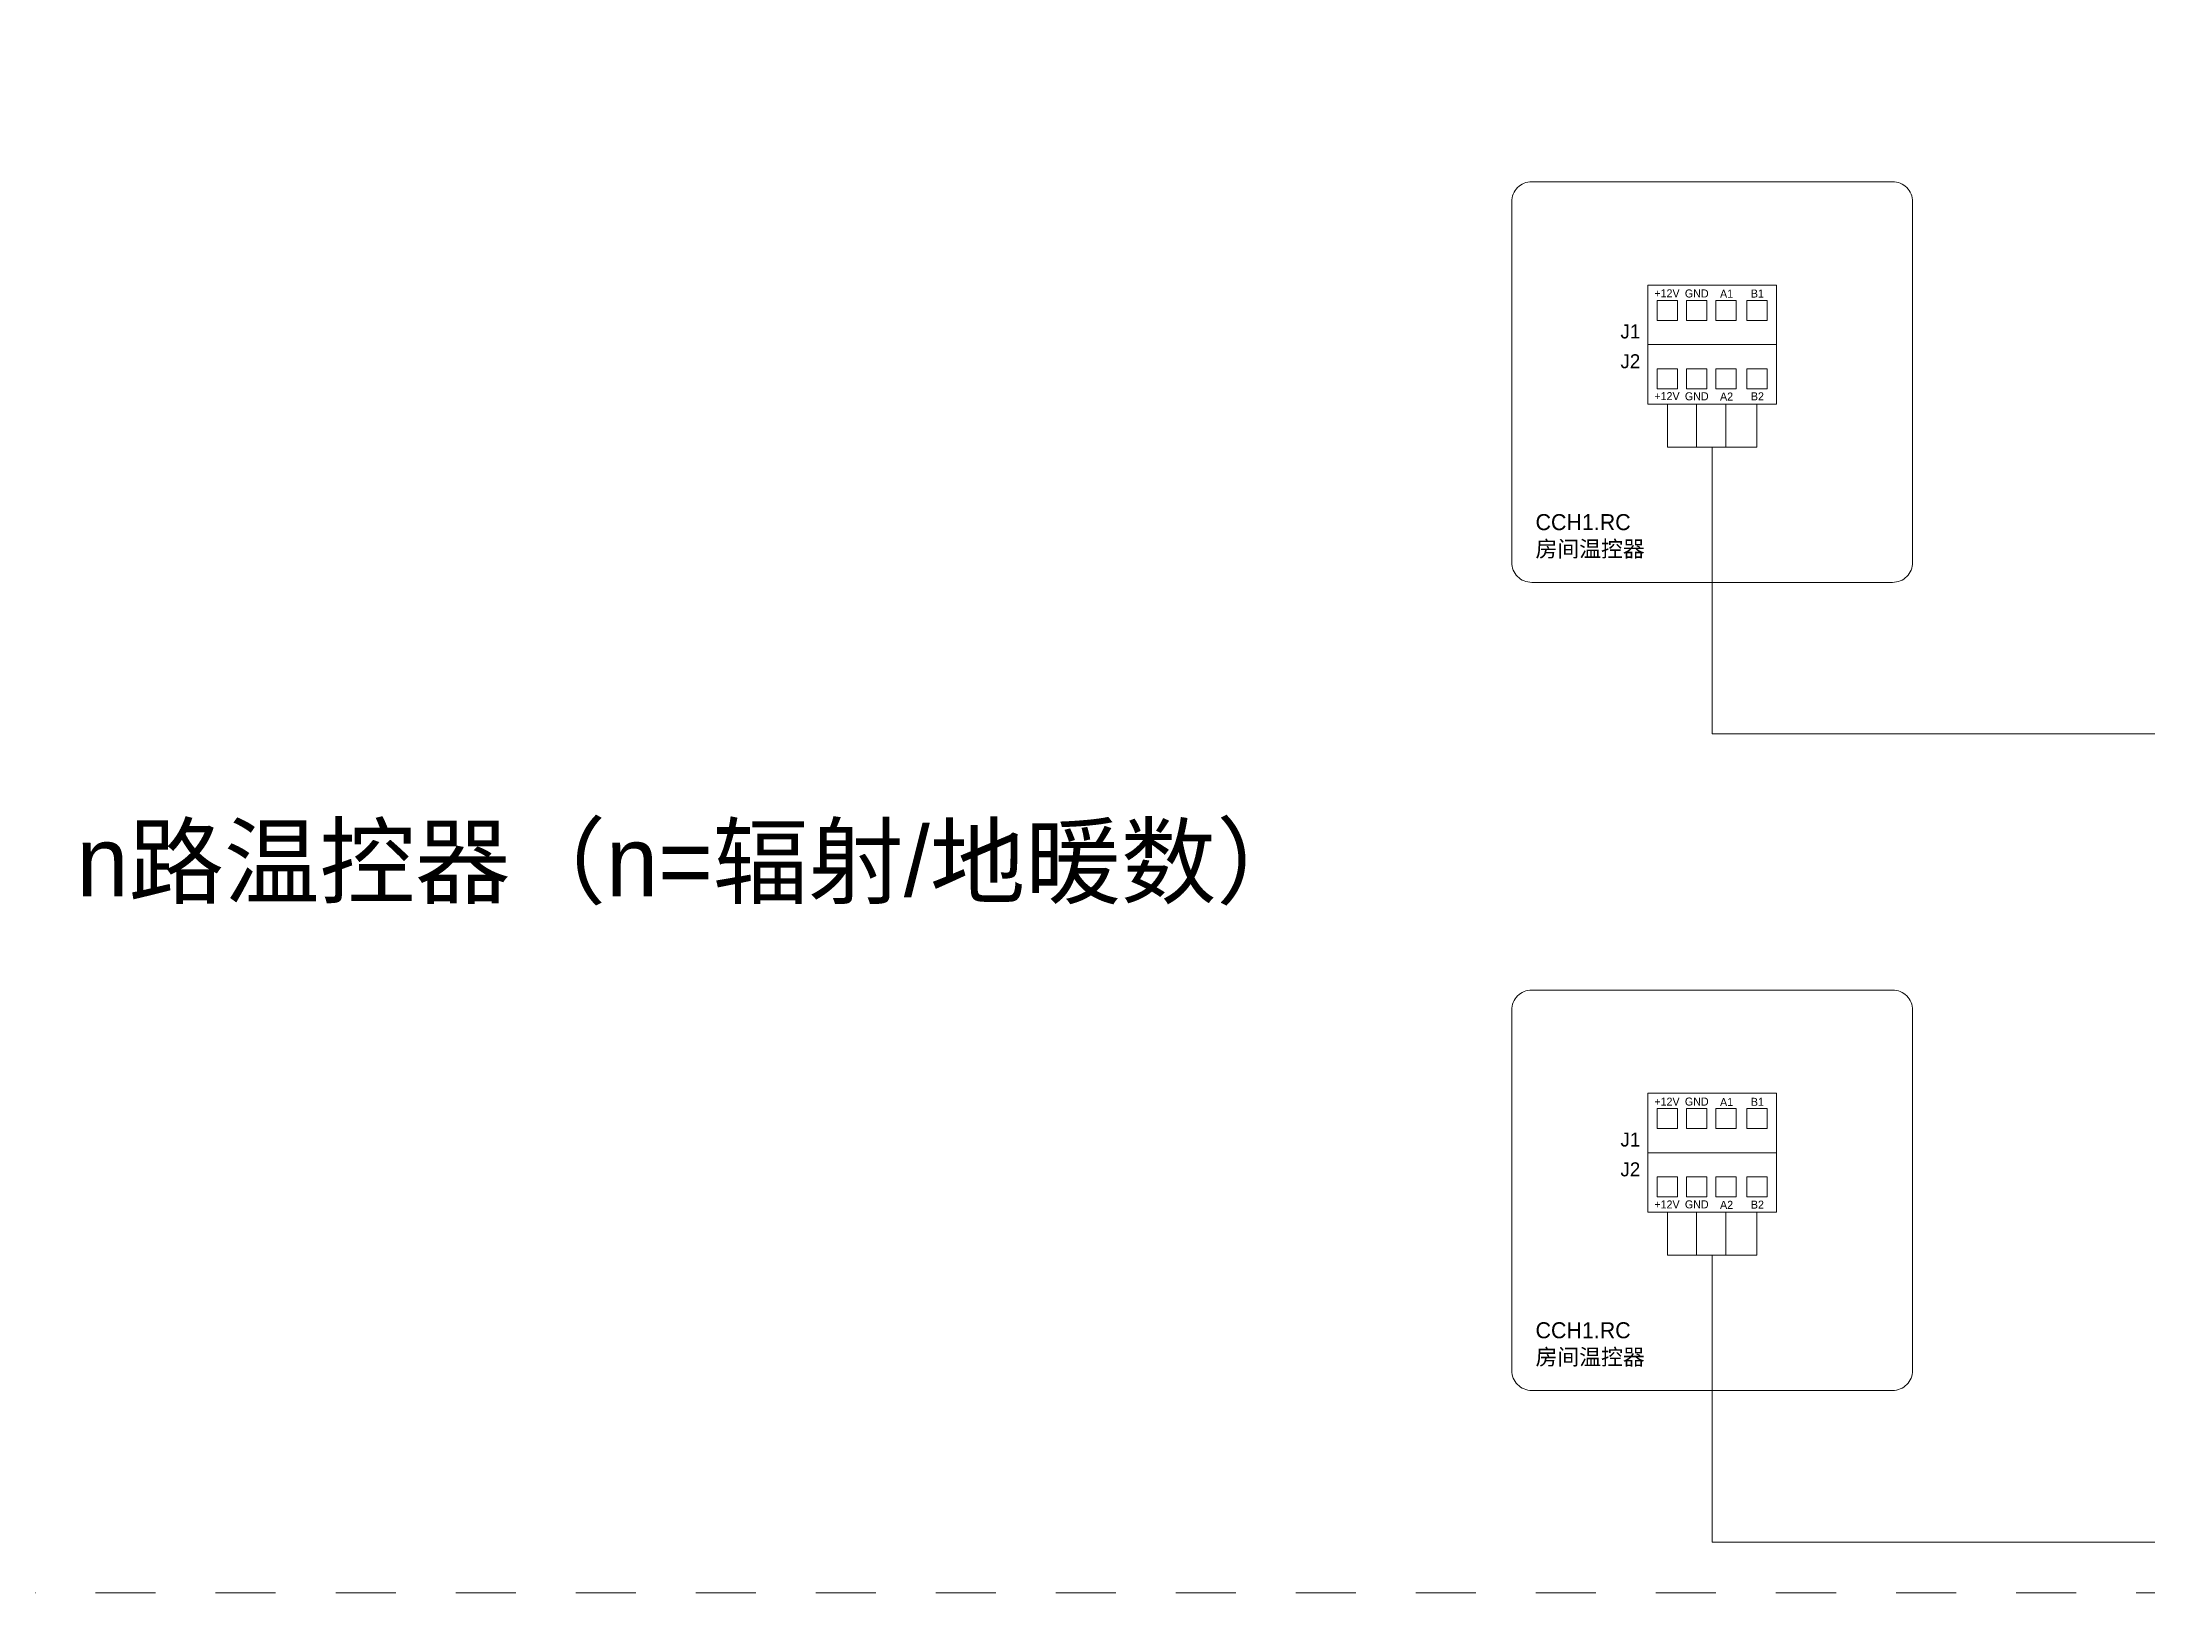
# Model space of a CAD drawing. Header units: millimetres. Extents: x 206 to 1899, y -454 to 296.
# Drawn here: x 571.7 to 676.9, y -347.8 to -270.3 of the extents above; entities that cross this region are included whole.
import ezdxf

# ---------------------------------------------------------------- set-up
doc = ezdxf.new("R2010")
doc.units = ezdxf.units.MM
doc.linetypes.add('HIDDEN', pattern=[0.2, 0.1, -0.1])
doc.layers.add('标注层', color=2, linetype='Continuous', lineweight=15)
doc.layers.add('细实线', color=7, linetype='Continuous', lineweight=15)
doc.styles.add('微软雅黑M', font='思源黑体M_1.ttf', dxfattribs={"height": 1})
doc.styles.add('长仿宋', font='', dxfattribs={"height": 3.5})
doc.styles.get('长仿宋').set_extended_font_data('仿宋_GB2312')

msp = doc.modelspace()

# ---------------------------------------------------------------- linework, layer by layer
at = {"layer": '细实线', "lineweight": 9}
for p, q in [((652.91, -288.36), (652.91, -290.51)), ((654.37, -288.36), (654.37, -290.51)), ((655.84, -288.36), (655.84, -290.51)), ((657.39, -288.36), (657.39, -290.51)), ((652.91, -290.51), (657.39, -290.51)), ((655.15, -304.85), (655.15, -290.51)), ((717.96, -304.85), (655.15, -304.85)), ((652.91, -328.76), (652.91, -330.91)), ((654.37, -328.76), (654.37, -330.91)), ((655.84, -328.76), (655.84, -330.91)), ((657.39, -328.76), (657.39, -330.91)), ((652.91, -330.91), (657.39, -330.91)), ((655.15, -345.26), (655.15, -330.91)), ((717.96, -345.26), (655.15, -345.26))]:
    msp.add_line(p, q, dxfattribs=at)
at = {"layer": '细实线', "linetype": 'HIDDEN', "lineweight": 9, "ltscale": 30}
msp.add_lwpolyline([(474.26, -106.9), (721.34, -106.9), (721.34, -347.79), (474.26, -347.79)], close=True, dxfattribs=at)
at = {"layer": '细实线', "color": 3, "lineweight": 9}
for points in [[(646.13, -277.24), (664.17, -277.24, -0.414214), (665.17, -278.24), (665.17, -296.27, -0.414214), (664.17, -297.27), (646.13, -297.27, -0.414214), (645.13, -296.27), (645.13, -278.24, -0.414214)], [(646.13, -317.65), (664.17, -317.65, -0.414214), (665.17, -318.65), (665.17, -336.67, -0.414214), (664.17, -337.67), (646.13, -337.67, -0.414214), (645.13, -336.67), (645.13, -318.65, -0.414214)]]:
    msp.add_lwpolyline(points, format="xyb", close=True, dxfattribs=at)
at = {"layer": '细实线', "lineweight": 9}
for points in [[(651.93, -285.38), (658.36, -285.38), (658.36, -282.41), (651.93, -282.41)], [(652.4, -284.18), (653.42, -284.18), (653.42, -283.18), (652.4, -283.18)], [(653.86, -284.18), (654.88, -284.18), (654.88, -283.18), (653.86, -283.18)], [(655.33, -284.18), (656.35, -284.18), (656.35, -283.18), (655.33, -283.18)], [(656.88, -284.18), (657.9, -284.18), (657.9, -283.18), (656.88, -283.18)], [(651.93, -285.38), (658.36, -285.38), (658.36, -288.36), (651.93, -288.36)], [(652.4, -286.59), (653.42, -286.59), (653.42, -287.59), (652.4, -287.59)], [(653.86, -286.59), (654.88, -286.59), (654.88, -287.59), (653.86, -287.59)], [(655.33, -286.59), (656.35, -286.59), (656.35, -287.59), (655.33, -287.59)], [(656.88, -286.59), (657.9, -286.59), (657.9, -287.59), (656.88, -287.59)], [(651.93, -325.79), (658.36, -325.79), (658.36, -322.81), (651.93, -322.81)], [(652.4, -324.58), (653.42, -324.58), (653.42, -323.58), (652.4, -323.58)], [(653.86, -324.58), (654.88, -324.58), (654.88, -323.58), (653.86, -323.58)], [(655.33, -324.58), (656.35, -324.58), (656.35, -323.58), (655.33, -323.58)], [(656.88, -324.58), (657.9, -324.58), (657.9, -323.58), (656.88, -323.58)], [(651.93, -325.79), (658.36, -325.79), (658.36, -328.76), (651.93, -328.76)], [(652.4, -326.99), (653.42, -326.99), (653.42, -327.99), (652.4, -327.99)], [(653.86, -326.99), (654.88, -326.99), (654.88, -327.99), (653.86, -327.99)], [(655.33, -326.99), (656.35, -326.99), (656.35, -327.99), (655.33, -327.99)], [(656.88, -326.99), (657.9, -326.99), (657.9, -327.99), (656.88, -327.99)]]:
    msp.add_lwpolyline(points, close=True, dxfattribs=at)

# ---------------------------------------------------------------- texts
at = {"layer": '标注层', "color": 0, "lineweight": 9}
for s, width, insert, char_height, attachment_point, style in [('{\\f思源黑体M|b0|i0|c134|p34;+12V}', 1.8256, (652.89, -282.82), 0.4, 5, '长仿宋'), ('{\\f思源黑体M|b0|i0|c134|p34;GND}', 1.8256, (654.38, -282.83), 0.4, 5, '长仿宋'), ('{\\f思源黑体M|b0|i0|c134|p34;A1}', 1.8256, (655.87, -282.84), 0.4, 5, '长仿宋'), ('B1', 1.8256, (657.41, -282.83), 0.4, 5, '微软雅黑M'), ('J1', 1.4997, (651.06, -284.73), 0.7, 5, '微软雅黑M'), ('J2', 1.4997, (651.06, -286.22), 0.7, 5, '微软雅黑M'), ('{\\f思源黑体M|b0|i0|c134|p34;+12V}', 1.8256, (652.89, -287.96), 0.4, 5, '长仿宋'), ('{\\f思源黑体M|b0|i0|c134|p34;GND}', 1.8256, (654.38, -287.97), 0.4, 5, '长仿宋'), ('{\\f思源黑体M|b0|i0|c134|p34;A2}', 1.8256, (655.87, -287.98), 0.4, 5, '长仿宋'), ('B2', 1.8256, (657.41, -287.97), 0.4, 5, '微软雅黑M'), ('{\\f思源黑体M|b0|i0|c134|p34;CCH1.RC\\P房间温控器}', 10.1657, (646.32, -294.97), 0.8, 4, '长仿宋'), ('{\\f思源黑体M|b0|i0|c134|p34;+12V}', 1.8256, (652.89, -323.23), 0.4, 5, '长仿宋'), ('{\\f思源黑体M|b0|i0|c134|p34;GND}', 1.8256, (654.38, -323.23), 0.4, 5, '长仿宋'), ('{\\f思源黑体M|b0|i0|c134|p34;A1}', 1.8256, (655.87, -323.25), 0.4, 5, '长仿宋'), ('B1', 1.8256, (657.41, -323.24), 0.4, 5, '微软雅黑M'), ('J1', 1.4997, (651.06, -325.13), 0.7, 5, '微软雅黑M'), ('J2', 1.4997, (651.06, -326.62), 0.7, 5, '微软雅黑M'), ('{\\f思源黑体M|b0|i0|c134|p34;+12V}', 1.8256, (652.89, -328.37), 0.4, 5, '长仿宋'), ('{\\f思源黑体M|b0|i0|c134|p34;GND}', 1.8256, (654.38, -328.37), 0.4, 5, '长仿宋'), ('{\\f思源黑体M|b0|i0|c134|p34;A2}', 1.8256, (655.87, -328.39), 0.4, 5, '长仿宋'), ('B2', 1.8256, (657.41, -328.38), 0.4, 5, '微软雅黑M'), ('{\\f思源黑体M|b0|i0|c134|p34;CCH1.RC\\P房间温控器}', 10.1657, (646.32, -335.37), 0.8, 4, '长仿宋')]:
    msp.add_mtext_dynamic_manual_height_columns(s, width=width, gutter_width=17.5, heights=[0], dxfattribs=dict(at, insert=insert, char_height=char_height, attachment_point=attachment_point, style=style))
at = {"layer": '细实线', "lineweight": 9, "insert": (604.26, -311.45), "char_height": 3.5, "attachment_point": 5, "style": '微软雅黑M'}
msp.add_mtext_dynamic_manual_height_columns('n路温控器（n=辐射/地暖数）', width=105.2789, gutter_width=5, heights=[0], dxfattribs=at)

doc.saveas('drawing.dxf')
